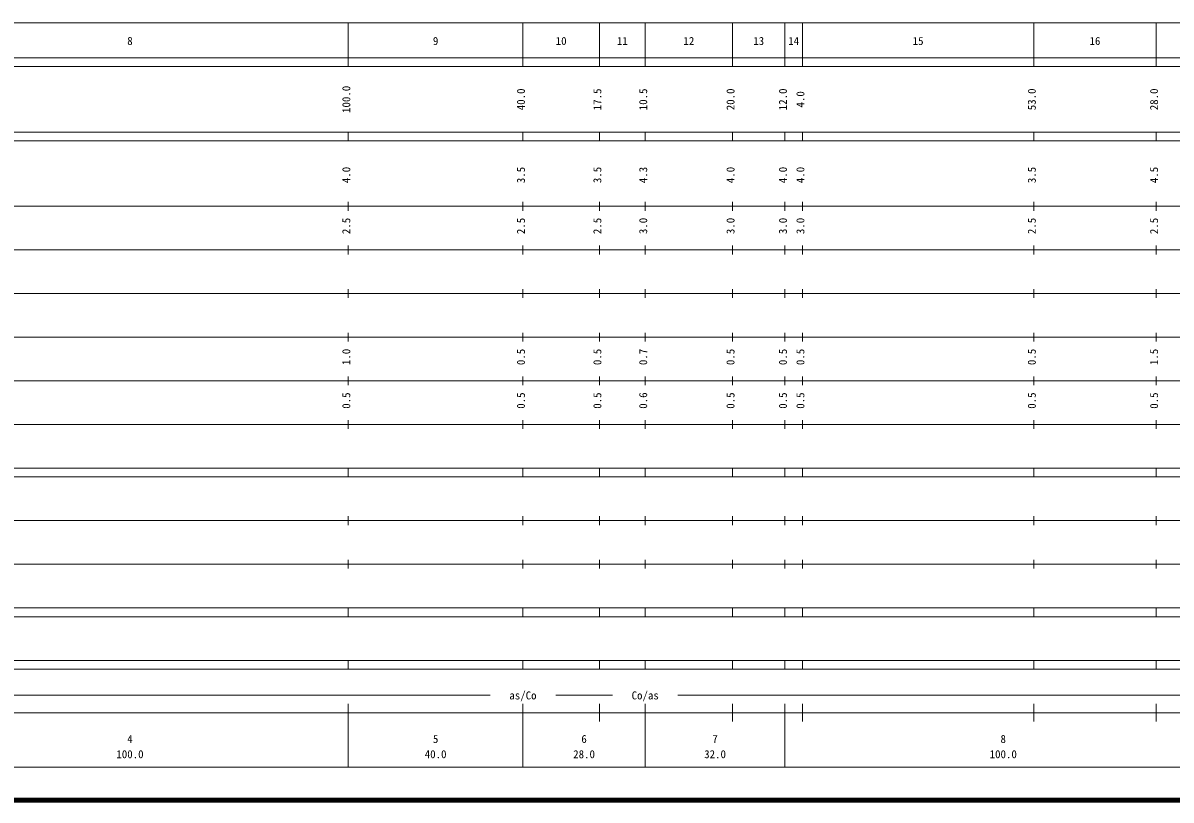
# Model space of a CAD drawing. Units: millimetres on the paper, enlarged 1000 times. Extents: x 40000 to 680000, y 20000 to 380000.
# Drawn here: x 193492 to 456428, y 20000 to 198000 of the extents above; entities that cross this region are included whole.
import ezdxf
from ezdxf.enums import TextEntityAlignment as Align

# ---------------------------------------------------------------- set-up
doc = ezdxf.new("R2010")
doc.units = ezdxf.units.MM
doc.header["$LTSCALE"] = 1000
doc.layers.add('M-TTL', color=2, linetype='Continuous', lineweight=140)
doc.layers.add('M-TTL-BAND', color=7, linetype='Continuous', lineweight=13)
doc.styles.add('ＭＳ ゴシック', font='')
doc.styles.get('ＭＳ ゴシック').set_extended_font_data('MS Gothic')

msp = doc.modelspace()

# ---------------------------------------------------------------- linework, layer by layer
at = {"layer": 'M-TTL'}
msp.add_line((40000, 20000), (680000, 20000), dxfattribs=at)
at = {"layer": 'M-TTL-BAND'}
for p, q in [((68000, 198000), (579000, 198000)), ((268000, 188000), (268000, 198000)), ((308000, 188000), (308000, 198000)), ((325500, 188000), (325500, 198000)), ((336000, 188000), (336000, 198000)), ((356000, 188000), (356000, 198000)), ((368000, 188000), (368000, 198000)), ((372000, 188000), (372000, 198000)), ((425000, 188000), (425000, 198000)), ((453000, 188000), (453000, 198000)), ((40000, 190000), (579000, 190000)), ((40000, 188000), (579000, 188000)), ((40000, 173000), (579000, 173000)), ((40000, 171000), (579000, 171000)), ((268000, 171000), (268000, 173000)), ((308000, 171000), (308000, 173000)), ((325500, 171000), (325500, 173000)), ((336000, 171000), (336000, 173000)), ((356000, 171000), (356000, 173000)), ((368000, 171000), (368000, 173000)), ((372000, 171000), (372000, 173000)), ((425000, 171000), (425000, 173000)), ((453000, 171000), (453000, 173000)), ((40000, 156000), (579000, 156000)), ((268000, 155000), (268000, 157000)), ((308000, 155000), (308000, 157000)), ((325500, 155000), (325500, 157000)), ((336000, 155000), (336000, 157000)), ((356000, 155000), (356000, 157000)), ((368000, 155000), (368000, 157000)), ((372000, 155000), (372000, 157000)), ((425000, 155000), (425000, 157000)), ((453000, 155000), (453000, 157000)), ((46000, 146000), (579000, 146000)), ((268000, 145000), (268000, 147000)), ((308000, 145000), (308000, 147000)), ((325500, 145000), (325500, 147000)), ((336000, 145000), (336000, 147000)), ((356000, 145000), (356000, 147000)), ((368000, 145000), (368000, 147000)), ((372000, 145000), (372000, 147000)), ((425000, 145000), (425000, 147000)), ((453000, 145000), (453000, 147000)), ((268000, 135000), (268000, 137000)), ((308000, 135000), (308000, 137000)), ((325500, 135000), (325500, 137000)), ((336000, 135000), (336000, 137000)), ((356000, 135000), (356000, 137000)), ((368000, 135000), (368000, 137000)), ((372000, 135000), (372000, 137000)), ((425000, 135000), (425000, 137000)), ((453000, 135000), (453000, 137000)), ((52000, 136000), (579000, 136000)), ((268000, 125000), (268000, 127000)), ((308000, 125000), (308000, 127000)), ((325500, 125000), (325500, 127000)), ((336000, 125000), (336000, 127000)), ((356000, 125000), (356000, 127000)), ((368000, 125000), (368000, 127000)), ((372000, 125000), (372000, 127000)), ((425000, 125000), (425000, 127000)), ((453000, 125000), (453000, 127000)), ((46000, 126000), (579000, 126000)), ((52000, 116000), (579000, 116000)), ((268000, 115000), (268000, 117000)), ((308000, 115000), (308000, 117000)), ((325500, 115000), (325500, 117000)), ((336000, 115000), (336000, 117000)), ((356000, 115000), (356000, 117000)), ((368000, 115000), (368000, 117000)), ((372000, 115000), (372000, 117000)), ((425000, 115000), (425000, 117000)), ((453000, 115000), (453000, 117000)), ((46000, 106000), (579000, 106000)), ((268000, 105000), (268000, 107000)), ((308000, 105000), (308000, 107000)), ((325500, 105000), (325500, 107000)), ((336000, 105000), (336000, 107000)), ((356000, 105000), (356000, 107000)), ((368000, 105000), (368000, 107000)), ((372000, 105000), (372000, 107000)), ((425000, 105000), (425000, 107000)), ((453000, 105000), (453000, 107000)), ((40000, 96000), (579000, 96000)), ((268000, 94000), (268000, 96000)), ((308000, 94000), (308000, 96000)), ((325500, 94000), (325500, 96000)), ((336000, 94000), (336000, 96000)), ((356000, 94000), (356000, 96000)), ((368000, 94000), (368000, 96000)), ((372000, 94000), (372000, 96000)), ((425000, 94000), (425000, 96000)), ((453000, 94000), (453000, 96000)), ((40000, 94000), (579000, 94000)), ((268000, 83000), (268000, 85000)), ((308000, 83000), (308000, 85000)), ((325500, 83000), (325500, 85000)), ((336000, 83000), (336000, 85000)), ((356000, 83000), (356000, 85000)), ((368000, 83000), (368000, 85000)), ((372000, 83000), (372000, 85000)), ((425000, 83000), (425000, 85000)), ((453000, 83000), (453000, 85000)), ((49000, 84000), (579000, 84000)), ((40000, 74000), (579000, 74000)), ((268000, 73000), (268000, 75000)), ((308000, 73000), (308000, 75000)), ((325500, 73000), (325500, 75000)), ((336000, 73000), (336000, 75000)), ((356000, 73000), (356000, 75000)), ((368000, 73000), (368000, 75000)), ((372000, 73000), (372000, 75000)), ((425000, 73000), (425000, 75000)), ((453000, 73000), (453000, 75000)), ((40000, 64000), (579000, 64000)), ((268000, 62000), (268000, 64000)), ((308000, 62000), (308000, 64000)), ((325500, 62000), (325500, 64000)), ((336000, 62000), (336000, 64000)), ((356000, 62000), (356000, 64000)), ((368000, 62000), (368000, 64000)), ((372000, 62000), (372000, 64000)), ((425000, 62000), (425000, 64000)), ((453000, 62000), (453000, 64000)), ((40000, 62000), (579000, 62000)), ((40000, 52000), (579000, 52000)), ((40000, 50000), (579000, 50000)), ((268000, 50000), (268000, 52000)), ((308000, 50000), (308000, 52000)), ((325500, 50000), (325500, 52000)), ((336000, 50000), (336000, 52000)), ((356000, 50000), (356000, 52000)), ((368000, 50000), (368000, 52000)), ((372000, 50000), (372000, 52000)), ((425000, 50000), (425000, 52000)), ((453000, 50000), (453000, 52000)), ((71000, 44000), (300500, 44000)), ((315500, 44000), (328500, 44000)), ((343500, 44000), (565000, 44000)), ((40000, 40000), (579000, 40000)), ((268000, 27500), (268000, 42000)), ((308000, 27500), (308000, 42000)), ((325500, 38000), (325500, 42000)), ((336000, 27500), (336000, 42000)), ((356000, 38000), (356000, 42000)), ((368000, 27500), (368000, 42000)), ((372000, 38000), (372000, 42000)), ((425000, 38000), (425000, 42000)), ((453000, 38000), (453000, 42000)), ((68000, 27500), (579000, 27500))]:
    msp.add_line(p, q, dxfattribs=at)

# ---------------------------------------------------------------- texts
at = {"layer": 'M-TTL-BAND', "style": 'ＭＳ ゴシック'}
for s, p in [('8', (218000, 192405)), ('9', (288000, 192405)), ('10', (316750, 192405)), ('11', (330750, 192405)), ('12', (346000, 192405)), ('13', (362000, 192405)), ('14', (370000, 192405)), ('15', (398500, 192405)), ('16', (439000, 192405)), ('as/Co', (308000, 42500)), ('Co/as', (336000, 42500)), ('4', (218000, 32523)), ('5', (288000, 32523)), ('6', (322000, 32523)), ('7', (352000, 32523)), ('8', (418000, 32523)), ('100.0', (218000, 29033)), ('40.0', (288000, 29033)), ('28.0', (322000, 29033)), ('32.0', (352000, 29033)), ('100.0', (418000, 29033))]:
    msp.add_text(s, height=1833, dxfattribs=at).set_placement(p, align=Align.BOTTOM_CENTER)
for s, p in [('100.0', (269000, 180500)), ('40.0', (309000, 180500)), ('17.5', (326500, 180500)), ('10.5', (337000, 180500)), ('20.0', (357000, 180500)), ('12.0', (369000, 180500)), ('4.0', (373000, 180500)), ('53.0', (426000, 180500)), ('28.0', (454000, 180500)), ('4.0', (269000, 163174)), ('3.5', (309000, 163174)), ('3.5', (326500, 163174)), ('4.3', (337000, 163174)), ('4.0', (357000, 163174)), ('4.0', (369000, 163174)), ('4.0', (373000, 163174)), ('3.5', (426000, 163174)), ('4.5', (454000, 163174)), ('2.5', (269000, 151500)), ('2.5', (309000, 151500)), ('2.5', (326500, 151500)), ('3.0', (337000, 151500)), ('3.0', (357000, 151500)), ('3.0', (369000, 151500)), ('3.0', (373000, 151500)), ('2.5', (426000, 151500)), ('2.5', (454000, 151500)), ('1.0', (269000, 121500)), ('0.5', (309000, 121500)), ('0.5', (326500, 121500)), ('0.7', (337000, 121500)), ('0.5', (357000, 121500)), ('0.5', (369000, 121500)), ('0.5', (373000, 121500)), ('0.5', (426000, 121500)), ('1.5', (454000, 121500)), ('0.5', (269000, 111500)), ('0.5', (309000, 111500)), ('0.5', (326500, 111500)), ('0.6', (337000, 111500)), ('0.5', (357000, 111500)), ('0.5', (369000, 111500)), ('0.5', (373000, 111500)), ('0.5', (426000, 111500)), ('0.5', (454000, 111500))]:
    msp.add_text(s, height=1833, rotation=90, dxfattribs=at).set_placement(p, align=Align.BOTTOM_CENTER)

doc.saveas('drawing.dxf')
